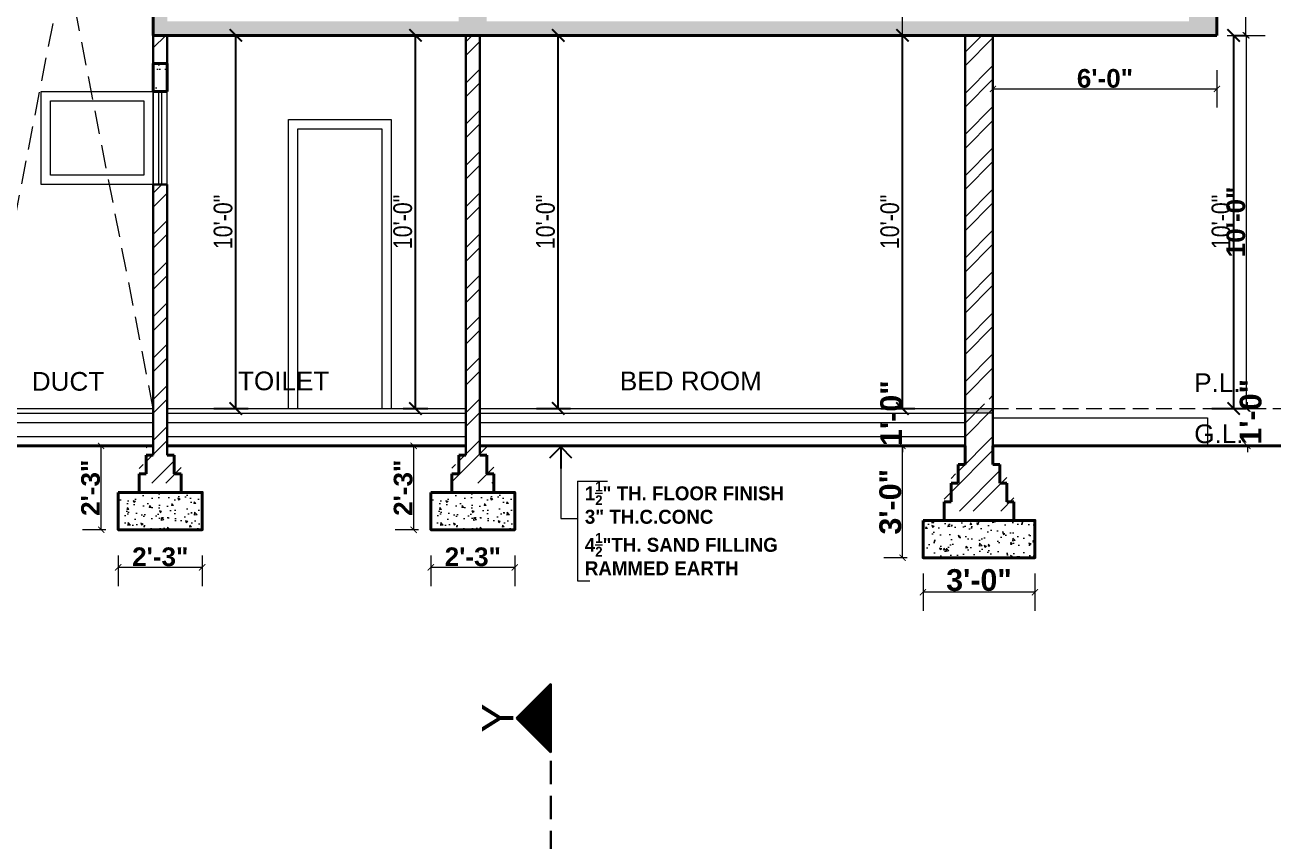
# Model space of a CAD drawing. Header units: feet. Extents: x 18471 to 30550, y -13540 to -11719.
# Drawn here: x 21024.7 to 21426, y -12382.2 to -12119.7 of the extents above; entities that cross this region are included whole.
import ezdxf

# ---------------------------------------------------------------- set-up
doc = ezdxf.new("R2010")
doc.units = ezdxf.units.FT
doc.header["$MEASUREMENT"] = 0
doc.header["$PDMODE"] = 2
doc.linetypes.add('DASHED', pattern=[0.75, 0.5, -0.25])
doc.layers.get('0').update_dxf_attribs({"lineweight": 30})
for name, color, linetype, plot in [('BLK_1_FLR_0_REGULAR_ROOM_1', 1, 'Continuous', False), ('BLK_1_FLR_0_REGULAR_ROOM_2', 1, 'Continuous', False), ('BLK_1_FLR_0_REGULAR_ROOM_3', 1, 'Continuous', False), ('BLK_1_FLR_0_WC_BATH_HT', 3, 'Continuous', False)]:
    doc.layers.add(name, color=color, linetype=linetype, plot=plot)
for name, color, linetype, lineweight in [('DIM', 7, 'Continuous', 18), ('DIM 01', 7, 'Continuous', 9), ('DOOR', 32, 'Continuous', 13), ('Flooring', 160, 'Continuous', 15), ('HATCH', 9, 'Continuous', 20), ('PARAPET', 33, 'Continuous', 13), ('RAILING', 210, 'Continuous', 25), ('SLAB RCC', 1, 'Continuous', 40), ('TEXT', 7, 'Continuous', 30), ('WALL', 10, 'Continuous', 30), ('wall 2', 7, 'Continuous', 40), ('WINDOW', 150, 'Continuous', 20)]:
    doc.layers.add(name, color=color, linetype=linetype, lineweight=lineweight)
doc.styles.add('AR. TEXT 01', font='arialbd.ttf')
doc.styles.add('DIM TEXT', font='GOTHIC.TTF', dxfattribs={"height": 5})
doc.styles.add('PLUMBING', font='gbeitc.shx', dxfattribs={"height": 550})
doc.styles.get("Standard").update_dxf_attribs({"font": 'ARIALN.TTF'})
doc.styles.add('TEX02', font='GARA.TTF')
doc.styles.add('TEXT', font='arial.ttf', dxfattribs={"height": 5})
doc.dimstyles.new('DIM 50', dxfattribs={"dimtxt": 6, "dimasz": 3, "dimexe": 6, "dimexo": 4, "dimgap": 0.3125, "dimtad": 1, "dimzin": 3, "dimdsep": 46, "dimlunit": 4, "dimtxsty": 'AR. TEXT 01', "dimblk": 'DOT', "dimcen": 0.09, "dimclrd": 5, "dimclre": 5, "dimclrt": 5, "dimazin": 0, "dimtfac": 0.8, "dimtofl": 0, "dimtmove": 1, "dimatfit": 3, "dimfxl": 6, "dimfxlon": 1, "dimfrac": 1, "dimtolj": 1, "dimtzin": 0, "dimlwd": -1, "dimlwe": -1, "dimarcsym": 1})
doc.dimstyles.get("Standard").update_dxf_attribs({"dimtxt": 6, "dimasz": 4, "dimexe": 4, "dimexo": 4, "dimgap": 1, "dimtad": 1, "dimdec": 1, "dimzin": 3, "dimdsep": 46, "dimlunit": 4, "dimtxsty": 'Standard', "dimblk": 'ARCHTICK', "dimcen": 0.09, "dimadec": 0, "dimazin": 0, "dimtfac": 1.005, "dimtdec": 1, "dimtofl": 0, "dimtmove": 2, "dimatfit": 3, "dimfxl": 4, "dimfxlon": 1, "dimtolj": 1, "dimtzin": 0, "dimarcsym": 0})
doc.dimstyles.new('STANDARD$7', dxfattribs={"dimtxt": 400, "dimasz": 400, "dimexe": 50, "dimexo": 0, "dimgap": 100, "dimtad": 0, "dimdec": 0, "dimzin": 0, "dimdsep": 46, "dimtxsty": 'PLUMBING', "dimcen": 0, "dimdle": 50, "dimse1": 1, "dimse2": 1, "dimclrd": 256, "dimclre": 63, "dimclrt": 256, "dimadec": 0, "dimazin": 0, "dimtfac": 1, "dimtdec": 0, "dimtofl": 0, "dimtmove": 0, "dimatfit": 3, "dimldrblk": 'OPEN90', "dimfxl": 1, "dimtolj": 1, "dimtzin": 0, "dimlwd": -1, "dimlwe": -1, "dimarcsym": 0})

# ---------------------------------------------------------------- blocks, each defined once
blk = doc.blocks.new('_ArchTick')
at = {"color": 0, "linetype": 'ByBlock', "const_width": 0.15}
blk.add_lwpolyline([(-0.5, -0.5), (0.5, 0.5)], dxfattribs=at)
blk = doc.blocks.new('*D106')
at = {"layer": 'Defpoints', "color": 0, "transparency": 16777216}
for p in [(21049.22, -12255.07), (21054.73, -12255.07), (21054.73, -12282.07)]:
    blk.add_point(p, dxfattribs=at)
at = {"layer": 'DIM 01', "ltscale": 5, "transparency": 16777216}
for p, q in [((21050.73, -12255.07), (21043.22, -12255.07)), ((21049.22, -12282.07), (21049.22, -12255.07)), ((21050.73, -12282.07), (21043.22, -12282.07))]:
    blk.add_line(p, q, dxfattribs=at)
at = {"layer": 'DIM 01', "transparency": 16777216, "xscale": 2, "yscale": 2, "zscale": 2}
for p, rotation in [((21049.22, -12255.07), 90), ((21049.22, -12282.07), 270)]:
    blk.add_blockref('_ArchTick', p, dxfattribs=dict(at, rotation=rotation))
at = {"layer": 'DIM 01', "transparency": 16777216, "insert": (21045.85, -12268.57), "char_height": 6, "attachment_point": 5, "rotation": 90, "style": 'AR. TEXT 01'}
blk.add_mtext('\\A1;2\'-3"', dxfattribs=at)
blk = doc.blocks.new('*D107')
at = {"layer": 'Defpoints', "color": 0, "transparency": 16777216}
for p in [(21054.73, -12286.38), (21081.73, -12286.38), (21054.73, -12294.16)]:
    blk.add_point(p, dxfattribs=at)
at = {"layer": 'DIM 01', "ltscale": 5, "transparency": 16777216}
for p, q in [((21054.73, -12290.38), (21054.73, -12300.16)), ((21081.73, -12290.38), (21081.73, -12300.16)), ((21081.73, -12294.16), (21054.73, -12294.16))]:
    blk.add_line(p, q, dxfattribs=at)
at = {"layer": 'DIM 01', "transparency": 16777216, "xscale": 2, "yscale": 2, "zscale": 2, "rotation": 180}
blk.add_blockref('_ArchTick', (21054.73, -12294.16), dxfattribs=at)
at = {"layer": 'DIM 01', "transparency": 16777216, "xscale": 2, "yscale": 2, "zscale": 2}
blk.add_blockref('_ArchTick', (21081.73, -12294.16), dxfattribs=at)
at = {"layer": 'DIM 01', "transparency": 16777216, "insert": (21068.23, -12290.79), "char_height": 6, "attachment_point": 5, "style": 'AR. TEXT 01'}
blk.add_mtext('\\A1;2\'-3"', dxfattribs=at)
blk = doc.blocks.new('*D108')
at = {"layer": 'Defpoints', "color": 0, "transparency": 16777216}
for p in [(21149.72, -12255.07), (21155.23, -12255.07), (21155.23, -12282.07)]:
    blk.add_point(p, dxfattribs=at)
at = {"layer": 'DIM 01', "ltscale": 5, "transparency": 16777216}
for p, q in [((21151.23, -12255.07), (21143.72, -12255.07)), ((21149.72, -12282.07), (21149.72, -12255.07)), ((21151.23, -12282.07), (21143.72, -12282.07))]:
    blk.add_line(p, q, dxfattribs=at)
at = {"layer": 'DIM 01', "transparency": 16777216, "xscale": 2, "yscale": 2, "zscale": 2}
for p, rotation in [((21149.72, -12255.07), 90), ((21149.72, -12282.07), 270)]:
    blk.add_blockref('_ArchTick', p, dxfattribs=dict(at, rotation=rotation))
at = {"layer": 'DIM 01', "transparency": 16777216, "insert": (21146.35, -12268.57), "char_height": 6, "attachment_point": 5, "rotation": 90, "style": 'AR. TEXT 01'}
blk.add_mtext('\\A1;2\'-3"', dxfattribs=at)
blk = doc.blocks.new('*D109')
at = {"layer": 'Defpoints', "color": 0, "transparency": 16777216}
for p in [(21155.23, -12286.38), (21182.23, -12286.38), (21155.23, -12294.16)]:
    blk.add_point(p, dxfattribs=at)
at = {"layer": 'DIM 01', "ltscale": 5, "transparency": 16777216}
for p, q in [((21155.23, -12290.38), (21155.23, -12300.16)), ((21182.23, -12290.38), (21182.23, -12300.16)), ((21182.23, -12294.16), (21155.23, -12294.16))]:
    blk.add_line(p, q, dxfattribs=at)
at = {"layer": 'DIM 01', "transparency": 16777216, "xscale": 2, "yscale": 2, "zscale": 2, "rotation": 180}
blk.add_blockref('_ArchTick', (21155.23, -12294.16), dxfattribs=at)
at = {"layer": 'DIM 01', "transparency": 16777216, "xscale": 2, "yscale": 2, "zscale": 2}
blk.add_blockref('_ArchTick', (21182.23, -12294.16), dxfattribs=at)
at = {"layer": 'DIM 01', "transparency": 16777216, "insert": (21168.73, -12290.79), "char_height": 6, "attachment_point": 5, "style": 'AR. TEXT 01'}
blk.add_mtext('\\A1;2\'-3"', dxfattribs=at)
blk = doc.blocks.new('*D110')
at = {"layer": 'Defpoints', "color": 0, "transparency": 16777216}
for p in [(21313.48, -12291.07), (21349.48, -12291.07), (21313.48, -12302.16)]:
    blk.add_point(p, dxfattribs=at)
at = {"layer": 'DIM 01', "ltscale": 5, "transparency": 16777216}
for p, q in [((21313.48, -12296.16), (21313.48, -12308.16)), ((21349.48, -12296.16), (21349.48, -12308.16)), ((21349.48, -12302.16), (21313.48, -12302.16))]:
    blk.add_line(p, q, dxfattribs=at)
at = {"layer": 'DIM 01', "transparency": 16777216, "xscale": 2, "yscale": 2, "zscale": 2}
for p, rotation in [((21313.48, -12302.16), 179.9999999999073), ((21349.48, -12302.16), 359.9999999999074)]:
    blk.add_blockref('_ArchTick', p, dxfattribs=dict(at, rotation=rotation))
at = {"layer": 'DIM 01', "transparency": 16777216, "insert": (21331.48, -12298.28), "char_height": 7, "attachment_point": 5, "style": 'AR. TEXT 01'}
blk.add_mtext('\\A1;3\'-0"', dxfattribs=at)
blk = doc.blocks.new('*D111')
at = {"layer": 'Defpoints', "color": 0, "transparency": 16777216}
for p in [(21306.88, -12255.07), (21312.38, -12255.07), (21312.38, -12291.07)]:
    blk.add_point(p, dxfattribs=at)
at = {"layer": 'DIM 01', "ltscale": 5, "transparency": 16777216}
for p, q in [((21308.38, -12255.07), (21300.88, -12255.07)), ((21306.88, -12291.07), (21306.88, -12255.07)), ((21308.38, -12291.07), (21300.88, -12291.07))]:
    blk.add_line(p, q, dxfattribs=at)
at = {"layer": 'DIM 01', "transparency": 16777216, "xscale": 2, "yscale": 2, "zscale": 2}
for p, rotation in [((21306.88, -12255.07), 90), ((21306.88, -12291.07), 270)]:
    blk.add_blockref('_ArchTick', p, dxfattribs=dict(at, rotation=rotation))
at = {"layer": 'DIM 01', "transparency": 16777216, "insert": (21303, -12273.07), "char_height": 7, "attachment_point": 5, "rotation": 90, "style": 'AR. TEXT 01'}
blk.add_mtext('\\A1;3\'-0"', dxfattribs=at)
blk = doc.blocks.new('_Open90')
at = {"color": 0, "linetype": 'ByBlock', "lineweight": -2}
for p, q in [((0, 0), (-1, 0)), ((-0.5, 0.5), (0, 0)), ((0, 0), (-0.5, -0.5))]:
    blk.add_line(p, q, dxfattribs=at)
blk = doc.blocks.new('*D112')
at = {"layer": 'Defpoints', "color": 0, "transparency": 16777216}
for p in [(21405.35, -12243.07), (21417.8, -12243.07), (21405.35, -12255.07)]:
    blk.add_point(p, dxfattribs=at)
at = {"layer": 'DIM 01', "ltscale": 5, "transparency": 16777216}
for p, q in [((21411.8, -12243.07), (21423.8, -12243.07)), ((21417.8, -12243.07), (21417.8, -12241.07)), ((21411.8, -12255.07), (21423.8, -12255.07)), ((21417.8, -12255.07), (21417.8, -12257.07))]:
    blk.add_line(p, q, dxfattribs=at)
at = {"layer": 'DIM 01', "transparency": 16777216, "xscale": 2, "yscale": 2, "zscale": 2}
for p, rotation in [((21417.8, -12243.07), 270), ((21417.8, -12255.07), 90)]:
    blk.add_blockref('_ArchTick', p, dxfattribs=dict(at, rotation=rotation))
at = {"layer": 'DIM 01', "transparency": 16777216, "insert": (21418.86, -12244.13), "char_height": 7, "attachment_point": 5, "rotation": 90, "style": 'AR. TEXT 01'}
blk.add_mtext('\\A1;1\'-0"', dxfattribs=at)
blk = doc.blocks.new('*D114')
at = {"layer": 'Defpoints', "color": 0, "transparency": 16777216}
for p in [(21291.48, -12243.07), (21306.88, -12243.07), (21291.48, -12255.07)]:
    blk.add_point(p, dxfattribs=at)
at = {"layer": 'DIM 01', "ltscale": 5, "transparency": 16777216}
for p, q in [((21300.88, -12243.07), (21312.88, -12243.07)), ((21306.88, -12243.07), (21306.88, -12241.07)), ((21300.88, -12255.07), (21312.88, -12255.07)), ((21306.88, -12255.07), (21306.88, -12257.07))]:
    blk.add_line(p, q, dxfattribs=at)
at = {"layer": 'DIM 01', "transparency": 16777216, "xscale": 2, "yscale": 2, "zscale": 2}
for p, rotation in [((21306.88, -12243.07), 270), ((21306.88, -12255.07), 90)]:
    blk.add_blockref('_ArchTick', p, dxfattribs=dict(at, rotation=rotation))
at = {"layer": 'DIM 01', "transparency": 16777216, "insert": (21303.28, -12244.57), "char_height": 7, "attachment_point": 5, "rotation": 90, "style": 'AR. TEXT 01'}
blk.add_mtext('\\A1;1\'-0"', dxfattribs=at)
blk = doc.blocks.new('*D115')
at = {"layer": 'BLK_1_FLR_0_REGULAR_ROOM_2', "color": 0, "lineweight": -2, "transparency": 16777216}
for p, q in [((21306.88, -12123.07), (21310.88, -12123.07)), ((21306.88, -12243.07), (21306.88, -12123.07)), ((21299.88, -12243.07), (21310.88, -12243.07))]:
    blk.add_line(p, q, dxfattribs=at)
at = {"layer": 'Defpoints', "color": 0, "transparency": 16777216}
for p in [(21306.88, -12123.07), (21306.88, -12123.07), (21291.48, -12243.07)]:
    blk.add_point(p, dxfattribs=at)
at = {"layer": 'BLK_1_FLR_0_REGULAR_ROOM_2', "color": 0, "lineweight": -2, "transparency": 16777216, "xscale": 4, "yscale": 4, "zscale": 4}
for p, rotation in [((21306.88, -12123.07), 90), ((21306.88, -12243.07), 270)]:
    blk.add_blockref('_ArchTick', p, dxfattribs=dict(at, rotation=rotation))
at = {"layer": 'BLK_1_FLR_0_REGULAR_ROOM_2', "color": 0, "transparency": 16777216, "insert": (21302.82, -12183.07), "char_height": 6, "attachment_point": 5, "rotation": 90}
blk.add_mtext('\\A1;10\'-0"', dxfattribs=at)
blk = doc.blocks.new('*D116')
at = {"layer": 'Defpoints', "color": 0, "transparency": 16777216}
for p in [(21306.88, -12114.07), (21306.88, -12114.07), (21306.88, -12123.07)]:
    blk.add_point(p, dxfattribs=at)
at = {"layer": 'DIM 01', "ltscale": 5, "transparency": 16777216}
for p, q in [((21306.88, -12123.07), (21306.88, -12114.07)), ((21310.88, -12114.07), (21312.88, -12114.07)), ((21310.88, -12123.07), (21312.88, -12123.07))]:
    blk.add_line(p, q, dxfattribs=at)
at = {"layer": 'DIM 01', "transparency": 16777216, "xscale": 2, "yscale": 2, "zscale": 2}
for p, rotation in [((21306.88, -12114.07), 90), ((21306.88, -12123.07), 270)]:
    blk.add_blockref('_ArchTick', p, dxfattribs=dict(at, rotation=rotation))
at = {"layer": 'DIM 01', "transparency": 16777216, "insert": (21306.88, -12106.19), "char_height": 6, "attachment_point": 5, "rotation": 90, "style": 'AR. TEXT 01'}
blk.add_mtext('\\A1;9"', dxfattribs=at)
blk = doc.blocks.new('*D124')
at = {"layer": 'Defpoints', "color": 0, "transparency": 16777216}
for p in [(21388.98, -12123.07), (21417.46, -12123.07), (21410.27, -12243.07)]:
    blk.add_point(p, dxfattribs=at)
at = {"layer": 'DIM 01', "ltscale": 5, "transparency": 16777216}
for p, q in [((21411.46, -12123.07), (21423.46, -12123.07)), ((21417.46, -12243.07), (21417.46, -12123.07)), ((21414.27, -12243.07), (21423.46, -12243.07))]:
    blk.add_line(p, q, dxfattribs=at)
at = {"layer": 'DIM 01', "transparency": 16777216, "xscale": 2, "yscale": 2, "zscale": 2}
for p, rotation in [((21417.46, -12123.07), 90), ((21417.46, -12243.07), 270)]:
    blk.add_blockref('_ArchTick', p, dxfattribs=dict(at, rotation=rotation))
at = {"layer": 'DIM 01', "transparency": 16777216, "insert": (21414.08, -12183.07), "char_height": 6, "attachment_point": 5, "rotation": 90, "style": 'AR. TEXT 01'}
blk.add_mtext('\\A1;10\'-0"', dxfattribs=at)
blk = doc.blocks.new('*D125')
at = {"layer": 'Defpoints', "color": 0, "transparency": 16777216}
for p in [(21391.48, -12072.07), (21417.24, -12072.07), (21391.48, -12123.07)]:
    blk.add_point(p, dxfattribs=at)
at = {"layer": 'DIM 01', "ltscale": 5, "transparency": 16777216}
for p, q in [((21411.24, -12072.07), (21423.24, -12072.07)), ((21417.24, -12123.07), (21417.24, -12072.07)), ((21411.24, -12123.07), (21423.24, -12123.07))]:
    blk.add_line(p, q, dxfattribs=at)
at = {"layer": 'DIM 01', "transparency": 16777216, "xscale": 2, "yscale": 2, "zscale": 2}
for p, rotation in [((21417.24, -12072.07), 90), ((21417.24, -12123.07), 270)]:
    blk.add_blockref('_ArchTick', p, dxfattribs=dict(at, rotation=rotation))
at = {"layer": 'DIM 01', "transparency": 16777216, "insert": (21413.87, -12097.57), "char_height": 6, "attachment_point": 5, "rotation": 90, "style": 'AR. TEXT 01'}
blk.add_mtext('\\A1;4\'-3"', dxfattribs=at)
blk = doc.blocks.new('*D128')
at = {"layer": 'Defpoints', "color": 0, "transparency": 16777216}
for p in [(21391.48, -11943.07), (21411.16, -12255.07), (21433.22, -12255.07)]:
    blk.add_point(p, dxfattribs=at)
at = {"layer": 'DIM 01', "ltscale": 5, "transparency": 16777216}
for p, q in [((21427.22, -11943.07), (21439.22, -11943.07)), ((21433.22, -11943.07), (21433.22, -12255.07)), ((21427.22, -12255.07), (21439.22, -12255.07))]:
    blk.add_line(p, q, dxfattribs=at)
at = {"layer": 'DIM 01', "transparency": 16777216, "xscale": 2, "yscale": 2, "zscale": 2}
for p, rotation in [((21433.22, -11943.07), 90), ((21433.22, -12255.07), 270)]:
    blk.add_blockref('_ArchTick', p, dxfattribs=dict(at, rotation=rotation))
at = {"layer": 'DIM 01', "transparency": 16777216, "insert": (21429.85, -12099.07), "char_height": 6, "attachment_point": 5, "rotation": 90, "style": 'AR. TEXT 01'}
blk.add_mtext('\\A1;26\'-0"', dxfattribs=at)
blk = doc.blocks.new('*D131')
at = {"layer": 'Defpoints', "color": 0, "ltscale": 5, "transparency": 16777216}
for p in [(21335.98, -12123.07), (21407.98, -12123.07), (21407.98, -12140.31)]:
    blk.add_point(p, dxfattribs=at)
at = {"layer": 'DIM 01', "ltscale": 5, "transparency": 16777216}
for p, q in [((21335.98, -12134.31), (21335.98, -12146.31)), ((21407.98, -12134.31), (21407.98, -12146.31)), ((21335.98, -12140.31), (21407.98, -12140.31))]:
    blk.add_line(p, q, dxfattribs=at)
at = {"layer": 'DIM 01', "ltscale": 5, "transparency": 16777216, "xscale": 2, "yscale": 2, "zscale": 2, "rotation": 180}
blk.add_blockref('_ArchTick', (21335.98, -12140.31), dxfattribs=at)
at = {"layer": 'DIM 01', "ltscale": 5, "transparency": 16777216, "xscale": 2, "yscale": 2, "zscale": 2}
blk.add_blockref('_ArchTick', (21407.98, -12140.31), dxfattribs=at)
at = {"layer": 'DIM 01', "ltscale": 5, "transparency": 16777216, "insert": (21371.98, -12136.93), "char_height": 6, "attachment_point": 5, "style": 'AR. TEXT 01'}
blk.add_mtext('\\A1;6\'-0"', dxfattribs=at)
blk = doc.blocks.new('*D332')
at = {"layer": 'BLK_1_FLR_0_WC_BATH_HT', "color": 0, "lineweight": -2, "transparency": 16777216}
for p, q in [((21092.51, -12243.07), (21092.51, -12123.07)), ((21096.51, -12123.07), (21096.51, -12123.07)), ((21085.51, -12243.07), (21096.51, -12243.07))]:
    blk.add_line(p, q, dxfattribs=at)
at = {"layer": 'Defpoints', "color": 0, "transparency": 16777216}
for p in [(21092.51, -12123.07), (21092.51, -12123.07), (21077.11, -12243.07)]:
    blk.add_point(p, dxfattribs=at)
at = {"layer": 'BLK_1_FLR_0_WC_BATH_HT', "color": 0, "lineweight": -2, "transparency": 16777216, "xscale": 4, "yscale": 4, "zscale": 4}
for p, rotation in [((21092.51, -12123.07), 90), ((21092.51, -12243.07), 270)]:
    blk.add_blockref('_ArchTick', p, dxfattribs=dict(at, rotation=rotation))
at = {"layer": 'BLK_1_FLR_0_WC_BATH_HT', "color": 0, "transparency": 16777216, "insert": (21088.45, -12183.07), "char_height": 6, "attachment_point": 5, "rotation": 90}
blk.add_mtext('\\A1;10\'-0"', dxfattribs=at)
blk = doc.blocks.new('*D391')
at = {"layer": 'BLK_1_FLR_0_WC_BATH_HT', "color": 0, "lineweight": -2, "transparency": 16777216}
for p, q in [((21146.29, -12123.07), (21154.29, -12123.07)), ((21150.29, -12243.07), (21150.29, -12123.07)), ((21146.29, -12243.07), (21154.29, -12243.07))]:
    blk.add_line(p, q, dxfattribs=at)
at = {"layer": 'Defpoints', "color": 0, "transparency": 16777216}
for p in [(21135.28, -12123.07), (21150.29, -12123.07), (21141.34, -12243.07)]:
    blk.add_point(p, dxfattribs=at)
at = {"layer": 'BLK_1_FLR_0_WC_BATH_HT', "color": 0, "lineweight": -2, "transparency": 16777216, "xscale": 4, "yscale": 4, "zscale": 4}
for p, rotation in [((21150.29, -12123.07), 90), ((21150.29, -12243.07), 270)]:
    blk.add_blockref('_ArchTick', p, dxfattribs=dict(at, rotation=rotation))
at = {"layer": 'BLK_1_FLR_0_WC_BATH_HT', "color": 0, "transparency": 16777216, "insert": (21146.22, -12183.07), "char_height": 6, "attachment_point": 5, "rotation": 90}
blk.add_mtext('\\A1;10\'-0"', dxfattribs=at)
blk = doc.blocks.new('*D401')
at = {"layer": 'BLK_1_FLR_0_REGULAR_ROOM_1', "color": 0, "lineweight": -2, "transparency": 16777216}
for p, q in [((21196.19, -12123.07), (21200.19, -12123.07)), ((21196.19, -12243.07), (21196.19, -12123.07)), ((21189.19, -12243.07), (21200.19, -12243.07))]:
    blk.add_line(p, q, dxfattribs=at)
at = {"layer": 'Defpoints', "color": 0, "transparency": 16777216}
for p in [(21196.19, -12123.07), (21196.19, -12123.07), (21180.79, -12243.07)]:
    blk.add_point(p, dxfattribs=at)
at = {"layer": 'BLK_1_FLR_0_REGULAR_ROOM_1', "color": 0, "lineweight": -2, "transparency": 16777216, "xscale": 4, "yscale": 4, "zscale": 4}
for p, rotation in [((21196.19, -12123.07), 90), ((21196.19, -12243.07), 270)]:
    blk.add_blockref('_ArchTick', p, dxfattribs=dict(at, rotation=rotation))
at = {"layer": 'BLK_1_FLR_0_REGULAR_ROOM_1', "color": 0, "transparency": 16777216, "insert": (21192.12, -12183.07), "char_height": 6, "attachment_point": 5, "rotation": 90}
blk.add_mtext('\\A1;10\'-0"', dxfattribs=at)
blk = doc.blocks.new('*D402')
at = {"layer": 'BLK_1_FLR_0_REGULAR_ROOM_3', "color": 0, "lineweight": -2, "transparency": 16777216}
for p, q in [((21413.37, -12123.07), (21417.37, -12123.07)), ((21413.37, -12243.07), (21413.37, -12123.07)), ((21406.37, -12243.07), (21417.37, -12243.07))]:
    blk.add_line(p, q, dxfattribs=at)
at = {"layer": 'Defpoints', "color": 0, "transparency": 16777216}
for p in [(21413.37, -12123.07), (21413.37, -12123.07), (21397.97, -12243.07)]:
    blk.add_point(p, dxfattribs=at)
at = {"layer": 'BLK_1_FLR_0_REGULAR_ROOM_3', "color": 0, "lineweight": -2, "transparency": 16777216, "xscale": 4, "yscale": 4, "zscale": 4}
for p, rotation in [((21413.37, -12123.07), 90), ((21413.37, -12243.07), 270)]:
    blk.add_blockref('_ArchTick', p, dxfattribs=dict(at, rotation=rotation))
at = {"layer": 'BLK_1_FLR_0_REGULAR_ROOM_3', "color": 0, "transparency": 16777216, "insert": (21409.31, -12183.07), "char_height": 6, "attachment_point": 5, "rotation": 90}
blk.add_mtext('\\A1;10\'-0"', dxfattribs=at)

msp = doc.modelspace()

# ---------------------------------------------------------------- hatches: boundary and pattern name
at = {"layer": 'HATCH', "ltscale": 25}
h = msp.add_hatch(dxfattribs=at)
h.set_pattern_fill('ANSI32', color=256, scale=25, style=0)
h.set_pattern_definition([(45, (4880.995, 22473.2965), (-6.629126, 6.629126), []), (45, (4885.415, 22473.2965), (-6.629126, 6.629126), [])])
h.paths.add_polyline_path([(21070.484, -12171.074), (21065.984, -12171.074), (21065.984, -12255.074), (21063.734, -12255.074), (21063.734, -12261.074), (21061.484, -12261.074), (21061.484, -12267.074), (21074.984, -12267.074), (21074.984, -12261.074), (21072.734, -12261.074), (21072.734, -12255.074), (21070.484, -12255.074)])
h.paths.add_polyline_path([(21070.484, -12051.074), (21065.984, -12051.074), (21065.984, -12114.074), (21070.484, -12114.074)])
at = {"layer": 'HATCH', "ltscale": 20}
h = msp.add_hatch(dxfattribs=at)
h.set_pattern_fill('AR-CONC', color=256, style=0)
h.set_pattern_definition([(50, (4892.995, 22473.2965), (7.1726018, -0.62752135), [0.75, -8.25]), (-5, (4892.995, 22473.2965), (-1.3875133, 7.5219213), [0.6, -6.6]), (100.4514, (4893.593, 22473.244), (5.7850938, 6.8943954), [0.6374019, -7.0114211]), (46.1842, (4892.995, 22475.2965), (10.6724105, -1.6551901), [1.125, -12.375]), (96.6356, (4893.885, 22475.159), (9.346627, 9.7411787), [0.956103, -10.51713]), (-8.8158, (4892.995, 22475.296), (9.3466195, 9.741186), [0.9, -9.9]), (21, (4893.995, 22474.7965), (5.9690705, -4.0261889), [0.75, -8.25]), (-34, (4893.995, 22474.7965), (2.4331533, 7.2515005), [0.6, -6.6]), (71.4514, (4894.493, 22474.461), (8.4022263, 3.225305), [0.6374019, -7.0114211]), (37.5, (4892.9953, 22473.2965), (0.12159855, 3.32893854), [0, -6.52, 0, -6.7, 0, -6.625]), (7.5, (4892.9953, 22473.2965), (2.63069537, 3.94411712), [0, -3.82, 0, -6.37, 0, -2.525]), (-32.5, (4890.7653, 22473.2965), (5.33822436, -0.22554872), [0, -2.5, 0, -7.8, 0, -10.35]), (-42.5, (4889.7653, 22473.2965), (5.8318617, 1.0010498), [0, -3.25, 0, -5.18, 0, -7.35])])
h.paths.add_polyline_path([(21070.484, -12114.074), (21065.984, -12114.074), (21065.984, -12123.074), (21407.984, -12123.074), (21407.984, -12115.574), (21398.984, -12115.574), (21398.984, -12118.574), (21173.234, -12118.574), (21173.234, -12115.574), (21164.234, -12115.574), (21164.234, -12118.574), (21070.484, -12118.574)])
at = {"layer": 'HATCH', "ltscale": 25}
h = msp.add_hatch(dxfattribs=at)
h.set_pattern_fill('ANSI32', color=256, scale=25, style=0)
h.set_pattern_definition([(45, (1262.344, 23294.311), (-6.629126, 6.629126), []), (45, (1266.763, 23294.311), (-6.629126, 6.629126), [])])
h.paths.add_polyline_path([(21070.484, -12123.074), (21065.984, -12123.074), (21065.984, -12132.074), (21070.484, -12132.074)])
h = msp.add_hatch(dxfattribs=at)
h.set_pattern_fill('ANSI32', color=256, scale=25, style=0)
h.set_pattern_definition([(45, (4892.995, 22473.2965), (-6.629126, 6.629126), []), (45, (4897.415, 22473.2965), (-6.629126, 6.629126), [])])
h.paths.add_polyline_path([(21170.984, -12123.074), (21166.484, -12123.074), (21166.484, -12252.074), (21166.484, -12255.074), (21164.234, -12255.074), (21164.234, -12261.074), (21161.984, -12261.074), (21161.984, -12267.074), (21175.484, -12267.074), (21175.484, -12261.074), (21173.234, -12261.074), (21173.234, -12255.074), (21170.984, -12255.074), (21170.984, -12252.074)])
h = msp.add_hatch(dxfattribs=at)
h.set_pattern_fill('ANSI32', color=256, scale=25, style=0)
h.set_pattern_definition([(45, (4910.995, 22473.2965), (-6.629126, 6.629126), []), (45, (4915.415, 22473.2965), (-6.629126, 6.629126), [])])
h.paths.add_polyline_path([(21335.984, -12123.074), (21326.984, -12123.074), (21326.984, -12240.074), (21335.984, -12240.074)])
h.paths.add_polyline_path([(21340.484, -12264.074), (21338.234, -12264.074), (21338.234, -12258.074), (21335.984, -12258.074), (21335.984, -12252.074), (21335.984, -12252.074), (21335.984, -12241.574), (21326.984, -12241.574), (21326.984, -12252.074), (21326.984, -12258.074), (21324.734, -12258.074), (21324.734, -12264.074), (21322.484, -12264.074), (21322.484, -12270.074), (21320.234, -12270.074), (21320.234, -12276.074), (21342.734, -12276.074), (21342.734, -12270.074), (21340.484, -12270.074)])
at = {"layer": 'HATCH', "ltscale": 20}
h = msp.add_hatch(dxfattribs=at)
h.set_pattern_fill('AR-CONC', color=256, style=0)
h.set_pattern_definition([(50, (1262.3437, 23294.3106), (7.1726018, -0.62752135), [0.75, -8.25]), (-5, (1262.344, 23294.3106), (-1.3875133, 7.5219213), [0.6, -6.6]), (100.4514, (1262.9414, 23294.258), (5.7850938, 6.8943954), [0.6374019, -7.0114211]), (46.1842, (1262.344, 23296.311), (10.6724105, -1.6551901), [1.125, -12.375]), (96.6356, (1263.233, 23296.173), (9.346627, 9.7411787), [0.956103, -10.51713]), (-8.8158, (1262.344, 23296.311), (9.3466195, 9.741186), [0.9, -9.9]), (21, (1263.3437, 23295.8106), (5.9690705, -4.0261889), [0.75, -8.25]), (-34, (1263.344, 23295.8106), (2.4331533, 7.2515005), [0.6, -6.6]), (71.4514, (1263.841, 23295.475), (8.4022263, 3.225305), [0.6374019, -7.0114211]), (37.5, (1262.3437, 23294.3106), (0.12159855, 3.32893854), [0, -6.52, 0, -6.7, 0, -6.625]), (7.5, (1262.3437, 23294.3106), (2.63069537, 3.94411712), [0, -3.82, 0, -6.37, 0, -2.525]), (-32.5, (1260.1137, 23294.3106), (5.33822436, -0.22554872), [0, -2.5, 0, -7.8, 0, -10.35]), (-42.5, (1259.1137, 23294.3106), (5.8318617, 1.0010498), [0, -3.25, 0, -5.18, 0, -7.35])])
h.paths.add_polyline_path([(21070.484, -12132.074), (21065.984, -12132.074), (21065.984, -12141.074), (21070.484, -12141.074)])
at = {"layer": 'HATCH'}
msp.add_hatch(color=256, dxfattribs=at).paths.add_polyline_path([(21335.984, -12244.574), (21335.984, -12243.074), (21326.984, -12243.074), (21326.984, -12244.574)])
at = {"layer": 'HATCH', "ltscale": 20}
h = msp.add_hatch(dxfattribs=at)
h.set_pattern_fill('AR-CONC', color=256, style=0)
h.set_pattern_definition([(130, (9782.5823, 115277.809), (-7.17260183, -0.62752135), [0.75, -8.25]), (-175, (9782.582, 115277.809), (1.38751334, 7.52192134), [0.6, -6.6]), (79.5486, (9781.9846, 115277.757), (-5.7850938, 6.89439542), [0.6374019, -7.0114211]), (133.8158, (9782.582, 115279.809), (-10.6724105, -1.65519014), [1.125, -12.375]), (83.3644, (9781.693, 115279.671), (-9.34662706, 9.7411787), [0.9561029, -10.51713]), (-171.1842, (9782.582, 115279.809), (-9.34661945, 9.741186), [0.9, -9.9]), (159, (9781.5823, 115279.309), (-5.96907052, -4.0261889), [0.75, -8.25]), (-146, (9781.582, 115279.309), (-2.4331533, 7.25150045), [0.6, -6.6]), (108.5486, (9781.085, 115278.9736), (-8.4022263, 3.22530497), [0.6374019, -7.0114211]), (142.5, (9782.5823, 115277.809), (-0.121598553, 3.32893854), [0, -6.52, 0, -6.7, 0, -6.625]), (172.5, (9782.5823, 115277.809), (-2.63069537, 3.94411712), [0, -3.82, 0, -6.37, 0, -2.525]), (-147.5, (9784.8123, 115277.809), (-5.33822436, -0.22554872), [0, -2.5, 0, -7.8, 0, -10.35]), (-137.5, (9785.8123, 115277.809), (-5.8318617, 1.00104982), [0, -3.25, 0, -5.18, 0, -7.35])])
h.paths.add_polyline_path([(21054.734, -12282.074), (21054.734, -12270.074), (21081.734, -12270.074), (21081.734, -12282.074)])
h = msp.add_hatch(dxfattribs=at)
h.set_pattern_fill('AR-CONC', color=256, style=0)
h.set_pattern_definition([(130, (9883.0823, 115277.809), (-7.17260183, -0.62752135), [0.75, -8.25]), (-175, (9883.082, 115277.809), (1.38751334, 7.52192134), [0.6, -6.6]), (79.5486, (9882.4846, 115277.757), (-5.7850938, 6.89439542), [0.6374019, -7.0114211]), (133.8158, (9883.082, 115279.809), (-10.6724105, -1.65519014), [1.125, -12.375]), (83.3644, (9882.193, 115279.671), (-9.34662706, 9.7411787), [0.9561029, -10.51713]), (-171.1842, (9883.082, 115279.809), (-9.34661945, 9.741186), [0.9, -9.9]), (159, (9882.0823, 115279.309), (-5.96907052, -4.0261889), [0.75, -8.25]), (-146, (9882.082, 115279.309), (-2.4331533, 7.25150045), [0.6, -6.6]), (108.5486, (9881.585, 115278.9736), (-8.4022263, 3.22530497), [0.6374019, -7.0114211]), (142.5, (9883.0823, 115277.809), (-0.121598553, 3.32893854), [0, -6.52, 0, -6.7, 0, -6.625]), (172.5, (9883.0823, 115277.809), (-2.63069537, 3.94411712), [0, -3.82, 0, -6.37, 0, -2.525]), (-147.5, (9885.3123, 115277.809), (-5.33822436, -0.22554872), [0, -2.5, 0, -7.8, 0, -10.35]), (-137.5, (9886.3123, 115277.809), (-5.8318617, 1.00104982), [0, -3.25, 0, -5.18, 0, -7.35])])
h.paths.add_polyline_path([(21155.234, -12282.074), (21155.234, -12270.074), (21182.234, -12270.074), (21182.234, -12282.074)])
at = {"layer": 'HATCH', "ltscale": 10}
h = msp.add_hatch(dxfattribs=at)
h.set_pattern_fill('AR-CONC', color=256, style=0)
h.set_pattern_definition([(130, (6044.5104, 118711.223), (-7.17260183, -0.62752135), [0.75, -8.25]), (-175, (6044.5104, 118711.223), (1.38751334, 7.52192134), [0.6, -6.6]), (79.5486, (6043.913, 118711.171), (-5.7850938, 6.89439542), [0.6374019, -7.0114211]), (133.8158, (6044.51, 118713.223), (-10.6724105, -1.65519014), [1.125, -12.375]), (83.3644, (6043.621, 118713.085), (-9.34662706, 9.7411787), [0.9561029, -10.51713]), (-171.1842, (6044.51, 118713.223), (-9.34661945, 9.741186), [0.9, -9.9]), (159, (6043.5104, 118712.723), (-5.96907052, -4.0261889), [0.75, -8.25]), (-146, (6043.5104, 118712.723), (-2.4331533, 7.25150045), [0.6, -6.6]), (108.5486, (6043.013, 118712.3875), (-8.4022263, 3.22530497), [0.6374019, -7.0114211]), (142.5, (6044.5104, 118711.223), (-0.121598553, 3.32893854), [0, -6.52, 0, -6.7, 0, -6.625]), (172.5, (6044.5104, 118711.223), (-2.63069537, 3.94411712), [0, -3.82, 0, -6.37, 0, -2.525]), (-147.5, (6046.7404, 118711.223), (-5.33822436, -0.22554872), [0, -2.5, 0, -7.8, 0, -10.35]), (-137.5, (6047.7404, 118711.223), (-5.8318617, 1.00104982), [0, -3.25, 0, -5.18, 0, -7.35])])
h.paths.add_polyline_path([(21349.484, -12279.074), (21349.484, -12291.074), (21313.484, -12291.074), (21313.484, -12279.074)])
h = msp.add_hatch(dxfattribs=at)
h.set_pattern_fill('ANSI31', color=256, style=0)
h.set_pattern_definition([(135, (48019.63999, 27309.61483), (0.08838834765, 0.08838834765), [])])
h.paths.add_polyline_path([(21182.749, -12342.646), (21193.818, -12331.577), (21193.818, -12353.715)])

# ---------------------------------------------------------------- linework, layer by layer
at = {"layer": 'DIM'}
for p, q in [((21202.375, -12266.458), (21202.375, -12298.508)), ((21202.375, -12266.458), (21212.062, -12266.458)), ((21197.007, -12278.402), (21202.375, -12278.402))]:
    msp.add_line(p, q, dxfattribs=at)
at = {"layer": 'DIM 01', "ltscale": 5}
msp.add_line((21202.375, -12298.508), (21206.361, -12298.508), dxfattribs=at)
at = {"layer": 'DOOR'}
for points in [[(21109.484, -12243.074), (21109.484, -12150.074), (21142.484, -12150.074), (21142.484, -12243.074)], [(21112.484, -12243.074), (21112.484, -12153.074), (21139.484, -12153.074), (21139.484, -12243.074)]]:
    msp.add_lwpolyline(points, dxfattribs=at)
at = {"layer": 'Flooring'}
for p, q in [((21009.484, -12243.074), (21065.984, -12243.074)), ((21070.484, -12243.074), (21166.484, -12243.074)), ((21170.984, -12243.074), (21326.984, -12243.074)), ((21009.484, -12244.574), (21065.984, -12244.574)), ((21070.484, -12244.574), (21166.484, -12244.574)), ((21170.984, -12244.574), (21326.984, -12244.574)), ((21009.484, -12247.574), (21065.984, -12247.574)), ((21070.484, -12247.574), (21166.484, -12247.574)), ((21170.984, -12247.574), (21326.984, -12247.574)), ((21009.484, -12252.074), (21065.984, -12252.074)), ((21070.484, -12252.074), (21166.484, -12252.074)), ((21170.984, -12252.074), (21326.984, -12252.074))]:
    msp.add_line(p, q, dxfattribs=at)
at = {"layer": 'HATCH'}
for p, q in [((21326.984, -12243.074), (21335.984, -12243.074)), ((21335.984, -12244.574), (21326.984, -12244.574))]:
    msp.add_line(p, q, dxfattribs=at)
at = {"layer": 'HATCH', "linetype": 'DASHED', "ltscale": 10}
msp.add_line((21335.984, -12243.074), (21433.368, -12243.074), dxfattribs=at)
at = {"layer": 'PARAPET', "linetype": 'DASHED', "ltscale": 15}
for p, q in [((21065.984, -11953.676), (21009.484, -12243.074)), ((21065.984, -12243.074), (21009.484, -11953.676))]:
    msp.add_line(p, q, dxfattribs=at)
at = {"layer": 'RAILING', "lineweight": 5}
msp.add_line((21407.984, -12123.074), (21407.984, -12123.074), dxfattribs=at)
at = {"layer": 'SLAB RCC'}
for p, q in [((21407.984, -12123.074), (21407.984, -12099.074)), ((21065.984, -12114.074), (21065.984, -12123.074)), ((21065.984, -12123.074), (21407.984, -12123.074)), ((21070.484, -12132.074), (21065.984, -12132.074)), ((21065.984, -12141.074), (21065.984, -12132.074)), ((21070.484, -12132.074), (21070.484, -12141.074)), ((21070.484, -12141.074), (21065.984, -12141.074)), ((21009.484, -12255.074), (21065.984, -12255.074)), ((21070.484, -12255.074), (21166.484, -12255.074)), ((21170.984, -12255.074), (21326.984, -12255.074)), ((21335.984, -12255.074), (21434.285, -12255.074))]:
    msp.add_line(p, q, dxfattribs=at)
at = {"layer": 'WALL'}
for p, q in [((21065.984, -12132.074), (21065.984, -12123.074)), ((21070.484, -12132.074), (21070.484, -12123.074)), ((21166.484, -12255.074), (21166.484, -12123.074)), ((21170.984, -12255.074), (21170.984, -12123.074)), ((21326.984, -12255.074), (21326.984, -12123.074)), ((21335.984, -12255.074), (21335.984, -12123.074)), ((21065.984, -12171.074), (21070.484, -12171.074)), ((21065.984, -12255.074), (21065.984, -12171.074)), ((21070.484, -12255.074), (21070.484, -12171.074))]:
    msp.add_line(p, q, dxfattribs=at)
at = {"layer": 'WALL', "lineweight": 9}
for p, q in [((21335.984, -12246.074), (21404.984, -12246.074)), ((21404.984, -12246.074), (21404.984, -12255.074))]:
    msp.add_line(p, q, dxfattribs=at)
at = {"layer": 'WALL', "ltscale": 25}
for p, q in [((21065.984, -12255.074), (21065.984, -12258.074)), ((21070.484, -12255.074), (21070.484, -12258.074)), ((21166.484, -12255.074), (21166.484, -12258.074)), ((21170.984, -12255.074), (21170.984, -12258.074))]:
    msp.add_line(p, q, dxfattribs=at)
at = {"layer": 'WALL', "color": 3, "ltscale": 15}
for p, q in [((21193.818, -12331.577, 0.023), (21182.749, -12342.646, 0.023)), ((21193.818, -12353.715, 0.023), (21193.818, -12331.577, 0.023)), ((21182.749, -12342.646, 0.023), (21193.818, -12353.715, 0.023))]:
    msp.add_line(p, q, dxfattribs=at)
at = {"layer": 'WALL', "color": 3, "linetype": 'DASHED', "ltscale": 15}
msp.add_line((21193.818, -12431.363, 0.023), (21193.818, -12353.715, 0.023), dxfattribs=at)
at = {"layer": 'wall 2'}
for p, q in [((21326.984, -12255.074), (21326.984, -12261.074)), ((21335.984, -12255.074), (21335.984, -12261.074)), ((21065.984, -12258.074), (21063.734, -12258.074)), ((21063.734, -12258.074), (21063.734, -12264.074)), ((21072.734, -12258.074), (21070.484, -12258.074)), ((21072.734, -12258.074), (21072.734, -12264.074)), ((21164.234, -12258.074), (21164.234, -12264.074)), ((21166.484, -12258.074), (21164.234, -12258.074)), ((21173.234, -12258.074), (21170.984, -12258.074)), ((21173.234, -12258.074), (21173.234, -12264.074)), ((21324.734, -12261.074), (21324.734, -12267.074)), ((21326.984, -12261.074), (21324.734, -12261.074)), ((21335.984, -12261.074), (21338.234, -12261.074)), ((21338.234, -12261.074), (21338.234, -12267.074)), ((21061.484, -12264.074), (21061.484, -12270.074)), ((21063.734, -12264.074), (21061.484, -12264.074)), ((21074.984, -12264.074), (21072.734, -12264.074)), ((21074.984, -12264.074), (21074.984, -12270.074)), ((21161.984, -12264.074), (21161.984, -12270.074)), ((21164.234, -12264.074), (21161.984, -12264.074)), ((21175.484, -12264.074), (21173.234, -12264.074)), ((21175.484, -12264.074), (21175.484, -12270.074)), ((21324.734, -12267.074), (21322.484, -12267.074)), ((21322.484, -12267.074), (21322.484, -12273.074)), ((21338.234, -12267.074), (21340.484, -12267.074)), ((21340.484, -12267.074), (21340.484, -12273.074)), ((21059.234, -12270.074), (21061.484, -12270.074)), ((21077.234, -12270.074), (21074.984, -12270.074)), ((21159.734, -12270.074), (21161.984, -12270.074)), ((21177.734, -12270.074), (21175.484, -12270.074)), ((21320.234, -12273.074), (21320.234, -12279.074)), ((21322.484, -12273.074), (21320.234, -12273.074)), ((21340.484, -12273.074), (21342.734, -12273.074)), ((21342.734, -12273.074), (21342.734, -12279.074)), ((21349.484, -12291.074), (21313.484, -12291.074))]:
    msp.add_line(p, q, dxfattribs=at)
for points in [[(21054.734, -12270.074), (21081.734, -12270.074), (21081.734, -12282.074), (21054.734, -12282.074)], [(21155.234, -12270.074), (21182.234, -12270.074), (21182.234, -12282.074), (21155.234, -12282.074)], [(21313.484, -12279.074), (21349.484, -12279.074), (21349.484, -12291.074), (21313.484, -12291.074)]]:
    msp.add_lwpolyline(points, close=True, dxfattribs=at)
at = {"layer": 'WINDOW'}
for p, q in [((21065.984, -12171.074), (21065.984, -12141.074)), ((21067.734, -12171.074), (21067.734, -12141.074)), ((21068.734, -12171.074), (21068.734, -12141.074)), ((21070.484, -12171.074), (21070.484, -12141.074))]:
    msp.add_line(p, q, dxfattribs=at)
for points in [[(21029.984, -12141.074), (21065.984, -12141.074), (21065.984, -12171.074), (21029.984, -12171.074)], [(21032.984, -12144.074), (21062.984, -12144.074), (21062.984, -12168.074), (21032.984, -12168.074)]]:
    msp.add_lwpolyline(points, close=True, dxfattribs=at)

# ---------------------------------------------------------------- texts
at = {"layer": 'DIM', "insert": (21204.756, -12266.569), "char_height": 4.5, "width": 132.14493, "attachment_point": 1}
msp.add_mtext('\\A1;{\\fCentury Gothic|b1|i0|c0|p34;1\\H0.7x;\\S1/2;\\H1.4286x;" TH. FLOOR FINISH\\P3" TH.C.CONC\\P4\\H0.7x;\\S1/2;\\H1.4286x;"TH. SAND FILLING\\PRAMMED EARTH}', dxfattribs=at)
at = {"layer": 'TEXT', "char_height": 6, "style": 'TEXT'}
for s, insert, width, attachment_point in [('\\A1;DUCT', (21038.576, -12231.337), 86.52084, 2), ('\\A1;TOILET', (21107.903, -12231.197), 78.02084, 2), ('\\A1;BED ROOM', (21238.837, -12231.197), 78.02084, 2), ('\\A1;{\\fArial|b0|i0|c0|p34;P.L.}', (21400.69, -12231.758), 16.03306, 1), ('\\A1;{\\fArial|b0|i0|c0|p34;G.L.}', (21400.69, -12248.198), 16.03306, 1)]:
    msp.add_mtext(s, dxfattribs=dict(at, insert=insert, width=width, attachment_point=attachment_point))
at = {"layer": 'TEXT', "insert": (21181.715, -12342.613, 0.023), "char_height": 10, "attachment_point": 8, "rotation": 90, "style": 'TEX02'}
msp.add_mtext('\\A1;{\\fArial|b0|i0|c0|p34;Y}', dxfattribs=at)

# ---------------------------------------------------------------- dimensions: what is measured, and where the dimension line sits
at = {"layer": 'BLK_1_FLR_0_REGULAR_ROOM_1', "color": 1}
dim = msp.add_linear_dim(base=(21196.186, -12123.074), p1=(21180.787, -12243.074), p2=(21196.186, -12123.074), angle=270, dimstyle='Standard', override={"dimfxl": 7}, dxfattribs=at)
dim.commit()
dim.dimension.update_dxf_attribs({"geometry": '*D401', "text_midpoint": (21192.122, -12183.074)})
at = {"layer": 'BLK_1_FLR_0_REGULAR_ROOM_2', "color": 1}
dim = msp.add_linear_dim(base=(21306.881, -12123.074), p1=(21291.483, -12243.074), p2=(21306.881, -12123.074), angle=270, dimstyle='Standard', override={"dimfxl": 7}, dxfattribs=at)
dim.commit()
dim.dimension.update_dxf_attribs({"geometry": '*D115', "text_midpoint": (21302.818, -12183.074)})
at = {"layer": 'BLK_1_FLR_0_REGULAR_ROOM_3', "color": 1}
dim = msp.add_linear_dim(base=(21413.373, -12123.074), p1=(21397.975, -12243.074), p2=(21413.373, -12123.074), angle=270, dimstyle='Standard', override={"dimfxl": 7}, dxfattribs=at)
dim.commit()
dim.dimension.update_dxf_attribs({"geometry": '*D402', "text_midpoint": (21409.31, -12183.074)})
at = {"layer": 'BLK_1_FLR_0_WC_BATH_HT'}
dim = msp.add_linear_dim(base=(21092.512, -12123.074), p1=(21077.114, -12243.074), p2=(21092.512, -12123.074), angle=270, dimstyle='Standard', override={"dimfxl": 7}, dxfattribs=at)
dim.commit()
dim.dimension.update_dxf_attribs({"geometry": '*D332', "text_midpoint": (21088.449, -12183.074)})
dim = msp.add_linear_dim(base=(21150.288, -12123.074), p1=(21141.341, -12243.074), p2=(21135.278, -12123.074), angle=90, dimstyle='Standard', dxfattribs=at)
dim.commit()
dim.dimension.update_dxf_attribs({"geometry": '*D391', "text_midpoint": (21146.224, -12183.074)})
at = {"layer": 'DIM 01', "ltscale": 5}
for base, p1, p2, angle, picture, middle in [((21433.219, -12255.074), (21391.484, -11943.074), (21411.164, -12255.074), 90, '*D128', (21429.847, -12099.074)), ((21417.24, -12072.074), (21391.484, -12123.074), (21391.484, -12072.074), 90, '*D125', (21413.868, -12097.574)), ((21417.455, -12123.074), (21410.268, -12243.074), (21388.984, -12123.074), 90, '*D124', (21414.083, -12183.074)), ((21049.219, -12255.074), (21054.734, -12282.074), (21054.734, -12255.074), 90, '*D106', (21045.846, -12268.574)), ((21149.719, -12255.074), (21155.234, -12282.074), (21155.234, -12255.074), 90, '*D108', (21146.346, -12268.574)), ((21054.734, -12294.158), (21081.734, -12286.382), (21054.734, -12286.382), 180, '*D107', (21068.234, -12290.785)), ((21155.234, -12294.158), (21182.234, -12286.382), (21155.234, -12286.382), 180, '*D109', (21168.734, -12290.785))]:
    dim = msp.add_linear_dim(base=base, p1=p1, p2=p2, angle=angle, dimstyle='DIM 50', override={"dimtxt": 6, "dimasz": 2, "dimblk": 'ArchTick', "dimblk1": 'ArchTick', "dimblk2": 'ArchTick', "dimclrd": 256, "dimclre": 256, "dimclrt": 256, "dimtmove": 2}, dxfattribs=at)
    dim.commit()
    dim.dimension.update_dxf_attribs({"geometry": picture, "text_midpoint": middle})
for base, p1, p2, angle, override, picture, middle, dimtype in [((21306.881, -12114.074), (21306.881, -12123.074), (21306.881, -12114.074), 270, {"dimtxt": 6, "dimasz": 2, "dimblk": 'ArchTick', "dimblk1": 'ArchTick', "dimblk2": 'ArchTick', "dimclrd": 256, "dimclre": 256, "dimclrt": 256, "dimtmove": 2}, '*D116', (21306.881, -12106.192), 160), ((21306.881, -12243.074), (21291.483, -12255.074), (21291.483, -12243.074), 90, {"dimtxt": 7, "dimasz": 2, "dimblk": 'ArchTick', "dimblk1": 'ArchTick', "dimblk2": 'ArchTick', "dimclrd": 256, "dimclre": 256, "dimclrt": 256, "dimtmove": 2}, '*D114', (21303.281, -12244.574), 161), ((21417.804, -12243.074), (21405.346, -12255.074), (21405.346, -12243.074), 90, {"dimtxt": 7, "dimasz": 2, "dimblk": 'ArchTick', "dimblk1": 'ArchTick', "dimblk2": 'ArchTick', "dimclrd": 256, "dimclre": 256, "dimclrt": 256, "dimtmove": 2}, '*D112', (21418.857, -12244.127), 161)]:
    dim = msp.add_linear_dim(base=base, p1=p1, p2=p2, angle=angle, dimstyle='DIM 50', override=override, dxfattribs=at)
    dim.commit()
    dim.dimension.update_dxf_attribs({"geometry": picture, "text_midpoint": middle, "dimtype": dimtype})
dim = msp.add_linear_dim(base=(21407.984, -12140.311), p1=(21335.984, -12123.074), p2=(21407.984, -12123.074), dimstyle='DIM 50', override={"dimtxt": 6, "dimasz": 2, "dimblk": 'ArchTick', "dimblk1": 'ArchTick', "dimblk2": 'ArchTick', "dimclrd": 256, "dimclre": 256, "dimclrt": 256, "dimtmove": 2}, dxfattribs=at)
dim.commit()
dim.dimension.update_dxf_attribs({"geometry": '*D131', "text_midpoint": (21371.984, -12136.935)})
for p1, p2, distance, picture, middle in [((21312.375, -12291.074), (21312.375, -12255.074), 5.494, '*D111', (21302.999, -12273.074)), ((21349.484, -12291.074), (21313.484, -12291.074), 11.085, '*D110', (21331.484, -12298.277))]:
    dim = msp.add_aligned_dim(p1=p1, p2=p2, distance=distance, dimstyle='DIM 50', override={"dimtxt": 7, "dimasz": 2, "dimblk": 'ArchTick', "dimblk1": 'ArchTick', "dimblk2": 'ArchTick', "dimclrd": 256, "dimclre": 256, "dimclrt": 256, "dimtmove": 2}, dxfattribs=at)
    dim.commit()
    dim.dimension.update_dxf_attribs({"geometry": picture, "text_midpoint": middle})

# ---------------------------------------------------------------- leaders
at = {"layer": 'DIM'}
msp.add_leader([(21197.007, -12255.408), (21197.007, -12278.402)], dimstyle='STANDARD$7', override={"dimtxt": 5, "dimasz": 7, "dimexe": 0, "dimgap": 1.5, "dimdec": 4, "dimtxsty": 'DIM TEXT', "dimdle": 1, "dimclre": 253, "dimtfac": 0.75, "dimtdec": 4, "dimfxl": 18}, dxfattribs=at)

doc.saveas('drawing.dxf')
